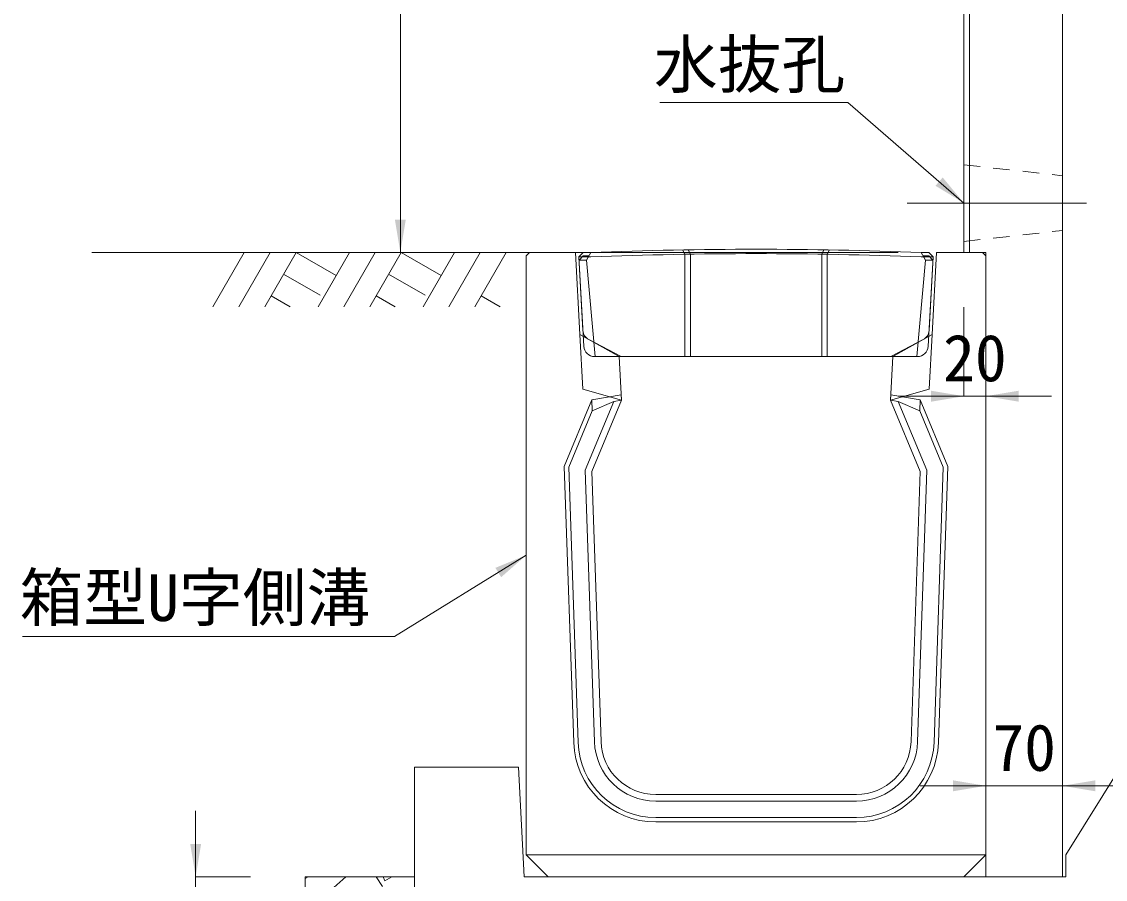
# Model space of a CAD drawing. Units: millimetres at full size. Extents: x 187207 to 255567, y 882048 to 905686.
# Drawn here: x 207963 to 208954, y 896838 to 897621 of the extents above; entities that cross this region are included whole.
import ezdxf
from ezdxf.enums import TextEntityAlignment as Align

# ---------------------------------------------------------------- set-up
doc = ezdxf.new("R2010")
doc.units = ezdxf.units.MM
doc.header["$LTSCALE"] = 20
for name, pattern in [('DASHED', [7.5, 6, -1.5]), ('USER1', [28.575, 19.05, -3.175, 3.175, -3.175]), ('USER2', [1.35, 0.75, -0.6])]:
    doc.linetypes.add(name, pattern=pattern)
for name, color, linetype, lineweight in [('0_2', 7, 'Continuous', 20), ('パネックス', 2, 'Continuous', 13), ('基礎ブロック', 2, 'Continuous', 13), ('基礎材', 7, 'Continuous', 15), ('寸法線', 7, 'Continuous', 13), ('引出線', 4, 'Continuous', 13), ('箱型U字側溝', 2, 'Continuous', 9), ('ﾊｯﾁﾝｸﾞ', 7, 'Continuous', 5)]:
    doc.layers.add(name, color=color, linetype=linetype, lineweight=lineweight)
doc.styles.add('ＭＳ ゴシック', font='')
doc.styles.get('ＭＳ ゴシック').set_extended_font_data('MS Gothic')

# ---------------------------------------------------------------- blocks, each defined once
blk = doc.blocks.new('filled_arrow')
at = {"color": 0, "linetype": 'Continuous', "lineweight": -2}
blk.add_solid([(7.5, 1.25), (0, 0), (7.5, -1.25)], dxfattribs=at)

msp = doc.modelspace()

# ---------------------------------------------------------------- linework, layer by layer
at = {"layer": '0_2'}
msp.add_line((208427.37, 897410.37), (208027.37, 897410.37), dxfattribs=at)
at = {"layer": 'パネックス', "lineweight": 5}
msp.add_line((208829.37, 898210.37), (208829.37, 897410.37), dxfattribs=at)
at = {"layer": 'パネックス'}
for p, q in [((208914.37, 898210.37), (208914.37, 896840.37)), ((208824.37, 897410.37), (208824.37, 898205.37)), ((208824.37, 897410.37), (208824.37, 897455.37)), ((208844.37, 897410.37), (208824.37, 897410.37)), ((208844.37, 896840.37), (208844.37, 897410.37)), ((208914.37, 896840.37), (208844.37, 896840.37))]:
    msp.add_line(p, q, dxfattribs=at)
at = {"layer": 'パネックス', "linetype": 'USER2', "lineweight": 9}
for p, q in [((208824.37, 897490.37), (208914.37, 897480.37)), ((208824.37, 897420.37), (208914.37, 897430.37))]:
    msp.add_line(p, q, dxfattribs=at)
at = {"layer": '基礎ブロック'}
for p, q in [((208417.37, 896940.37), (208322.37, 896940.37)), ((208322.37, 896940.37), (208322.37, 896840.37)), ((208417.37, 896940.37), (208422.37, 896840.37)), ((208917.37, 896860.37), (208967.37, 896940.37)), ((208917.37, 896840.37), (208917.37, 896860.37)), ((208322.37, 896740.37), (208322.37, 896840.37)), ((208422.37, 896840.37), (208917.37, 896840.37))]:
    msp.add_line(p, q, dxfattribs=at)
at = {"layer": '基礎材'}
for q in [(208222.37, 896640.37), (208322.37, 896840.37)]:
    msp.add_line((208222.37, 896840.37), q, dxfattribs=at)
at = {"layer": '寸法線'}
for p, q in [((208309.37, 897410.37), (208309.37, 898210.37)), ((208764.37, 897410.37), (208309.37, 897410.37)), ((208824.37, 897360.37), (208824.37, 897279.07)), ((208844.37, 897360.37), (208844.37, 897279.07)), ((208904.37, 897279.07), (208764.37, 897279.07)), ((208784.37, 896923.36), (208974.37, 896923.36)), ((208844.37, 896865.37), (208844.37, 896923.36)), ((208914.37, 896865.37), (208914.37, 896923.36)), ((208122.35, 896680.37), (208122.35, 896900.37)), ((208172.37, 896840.37), (208122.35, 896840.37))]:
    msp.add_line(p, q, dxfattribs=at)
at = {"layer": '寸法線', "linetype": 'USER1', "lineweight": 9}
msp.add_line((208772.52, 897455.37), (208936.23, 897455.37), dxfattribs=at)
at = {"layer": '引出線'}
for points in [[(208824.37, 897455.37), (208718.14, 897547.09), (208546.4, 897547.09)], [(208424.37, 897133.87), (208304.16, 897059.59), (207964.16, 897059.59)]]:
    msp.add_lwpolyline(points, dxfattribs=at)
at = {"layer": '箱型U字側溝'}
for p, q in [((208472.58, 897406.23), (208483.44, 897406.23)), ((208785.28, 897406.23), (208796.15, 897406.23)), ((208484.49, 897275.83), (208484.62, 897265.71)), ((208784.25, 897275.83), (208784.13, 897265.71)), ((208504.38, 897274.17), (208511.37, 897275.37)), ((208764.37, 897274.17), (208757.37, 897275.37)), ((208471.75, 896962.96), (208463.23, 897214.22)), ((208492.74, 896963.68), (208484.37, 897210.37)), ((208726.04, 896915.37), (208542.71, 896915.37)), ((208542.71, 896909.37), (208726.04, 896909.37)), ((208726.04, 896894.37), (208542.71, 896894.37)), ((208542.71, 896890.37), (208726.04, 896890.37)), ((208424.37, 896860.37), (208844.37, 896860.37))]:
    msp.add_line(p, q, dxfattribs=at)
at = {"layer": '箱型U字側溝', "lineweight": 18}
msp.add_line((208486.91, 897315.23), (208781.81, 897315.23), dxfattribs=at)
at = {"layer": '箱型U字側溝', "lineweight": 13}
msp.add_line((208726.04, 896915.37), (208542.71, 896915.37), dxfattribs=at)
for points in [[(208509.37, 897315.37), (208473.37, 897335.37), (208469.37, 897410.37), (208427.37, 897410.37), (208424.37, 897407.37), (208424.37, 896860.37), (208444.37, 896840.37), (208824.37, 896840.37), (208844.37, 896860.37), (208844.37, 897407.37), (208841.37, 897410.37), (208799.37, 897410.37), (208795.37, 897335.37), (208759.37, 897315.37), (208757.37, 897275.37), (208784.37, 897210.37), (208776.01, 896963.68)], [(208492.74, 896963.68), (208484.37, 897210.37), (208511.37, 897275.37), (208509.37, 897315.37)]]:
    msp.add_lwpolyline(points, dxfattribs=at)
at = {"layer": '箱型U字側溝', "lineweight": 18}
for points in [[(208476.15, 897339.19), (208472.58, 897406.23), (208476.36, 897410.23)], [(208483.36, 897410.23), (208476.36, 897410.23), (208472.58, 897406.23), (208476.92, 897324.69)], [(208791.8, 897324.69), (208796.15, 897406.23), (208792.36, 897410.23), (208785.36, 897410.23)], [(208792.36, 897410.23), (208796.15, 897406.23), (208792.57, 897339.19)], [(208787.24, 897330.87), (208757.46, 897315.23), (208511.27, 897315.23), (208481.49, 897330.87)]]:
    msp.add_lwpolyline(points, dxfattribs=at)
at = {"layer": '箱型U字側溝', "color": 5}
for points in [[(208476.36, 897407.32), (208481.74, 897407.23), (208479.58, 897403.23), (208472.73, 897403.34)], [(208792.36, 897407.32), (208786.98, 897407.23), (208789.15, 897403.23), (208795.99, 897403.34)]]:
    msp.add_lwpolyline(points, close=True, dxfattribs=at)
at = {"layer": '箱型U字側溝', "color": 5, "linetype": 'DASHED'}
for points in [[(208487.43, 897315.23), (208479.58, 897403.23), (208483.36, 897410.23)], [(208781.3, 897315.23), (208789.15, 897403.23), (208785.36, 897410.23)]]:
    msp.add_lwpolyline(points, dxfattribs=at)
at = {"layer": '箱型U字側溝'}
for points in [[(208567.3, 897412.64), (208569.36, 897408.67), (208569.36, 897315.23)], [(208574.36, 897315.23), (208574.36, 897408.75), (208572.3, 897412.72)], [(208694.36, 897315.23), (208694.36, 897408.75), (208696.42, 897412.72)], [(208699.36, 897315.23), (208699.36, 897408.67), (208701.42, 897412.64)], [(208484.37, 897210.37), (208511.37, 897275.37), (208511.12, 897280.4), (208484.49, 897275.83), (208459.2, 897214.95), (208467.75, 896962.83)], [(208801, 896962.83), (208809.54, 897214.95), (208784.25, 897275.83), (208757.63, 897280.4), (208757.37, 897275.37), (208784.37, 897210.37), (208776.01, 896963.68)], [(208463.23, 897214.22), (208484.67, 897265.83), (208504.38, 897274.17), (208478.33, 897211.47), (208486.74, 896963.47)], [(208782.01, 896963.47), (208790.41, 897211.47), (208764.37, 897274.17), (208784.13, 897265.71), (208805.52, 897214.22), (208797, 896962.96)]]:
    msp.add_lwpolyline(points, dxfattribs=at)
at = {"layer": '箱型U字側溝', "linetype": 'DASHED', "lineweight": 13}
for points in [[(208511.37, 897275.37), (208476.04, 897285.37), (208473.37, 897335.37)], [(208757.37, 897275.37), (208792.71, 897285.37), (208795.37, 897335.37)]]:
    msp.add_lwpolyline(points, dxfattribs=at)
at = {"layer": '箱型U字側溝', "lineweight": 18}
for centre, radius, start, end in [((208634.36, 893611.56), 3801.67, 87.72365, 92.27635), ((208486.14, 897339.72), 10, 183.05288, 242.29297), ((208782.59, 897339.72), 10, 297.70703, 356.94712), ((208486.91, 897325.23), 10, 183.05288, 270), ((208781.81, 897325.23), 10, 270, 356.94712)]:
    msp.add_arc(centre, radius, start, end, dxfattribs=at)
at = {"layer": '箱型U字側溝'}
for centre, radius, start, end in [((208634.36, 893611.56), 3797.67, 87.72245, 92.27755), ((208542.71, 896965.37), 75, 181.94149, 270), ((208542.71, 896965.37), 71, 181.94149, 270), ((208542.71, 896965.37), 56, 181.94149, 270), ((208542.71, 896965.37), 50, 181.94149, 270), ((208726.04, 896965.37), 50, 270, 358.05851), ((208726.04, 896965.37), 56, 270, 358.05851), ((208726.04, 896965.37), 71, 270, 358.05851), ((208726.04, 896965.37), 75, 270, 358.05851)]:
    msp.add_arc(centre, radius, start, end, dxfattribs=at)
at = {"layer": '箱型U字側溝', "lineweight": 13}
for centre, start, end in [((208542.71, 896965.37), 181.94149, 270), ((208726.04, 896965.37), 270, 358.05851)]:
    msp.add_arc(centre, 50, start, end, dxfattribs=at)
at = {"layer": 'ﾊｯﾁﾝｸﾞ', "lineweight": 9}
for p, q in [((208166.81, 897410.37), (208138.17, 897360.75)), ((208190.44, 897410.37), (208161.79, 897360.75)), ((208214.06, 897410.37), (208185.41, 897360.75)), ((208214.06, 897410.37), (208250.63, 897389.26)), ((208262.81, 897410.37), (208234.17, 897360.75)), ((208286.44, 897410.37), (208257.79, 897360.75)), ((208310.06, 897410.37), (208281.41, 897360.75)), ((208310.06, 897410.37), (208346.62, 897389.26)), ((208358.81, 897410.37), (208330.16, 897360.75)), ((208382.43, 897410.37), (208353.79, 897360.75)), ((208406.06, 897410.37), (208377.41, 897360.75)), ((208202.64, 897390.59), (208236.05, 897371.3)), ((208298.63, 897390.59), (208332.05, 897371.3)), ((208191.21, 897370.8), (208208.63, 897360.75)), ((208287.21, 897370.8), (208304.63, 897360.75)), ((208383.21, 897370.8), (208400.63, 897360.75))]:
    msp.add_line(p, q, dxfattribs=at)
at = {"layer": 'ﾊｯﾁﾝｸﾞ'}
for p, q in [((208222.35, 896838.61), (208225.28, 896840.37)), ((208259.53, 896840.37), (208248.75, 896830.53)), ((208292.95, 896831.29), (208287.4, 896840.37)), ((208293.74, 896840.37), (208295.23, 896836.62)), ((208295.23, 896836.62), (208301.48, 896840.37))]:
    msp.add_line(p, q, dxfattribs=at)

# ---------------------------------------------------------------- block references
at = {"layer": '寸法線', "xscale": 4, "yscale": 4}
for p, rotation in [((208309.37, 897410.37), 90), ((208824.37, 897279.07), 180), ((208844.37, 896923.36), 180), ((208122.35, 896840.37), 90)]:
    msp.add_blockref('filled_arrow', p, dxfattribs=dict(at, rotation=rotation))
for p in [(208844.37, 897279.07), (208914.37, 896923.36)]:
    msp.add_blockref('filled_arrow', p, dxfattribs=at)
at = {"layer": '引出線', "xscale": 4, "yscale": 4}
for p, rotation in [((208824.37, 897455.37), 139.2), ((208424.37, 897133.87), 211.7)]:
    msp.add_blockref('filled_arrow', p, dxfattribs=dict(at, rotation=rotation))

# ---------------------------------------------------------------- texts
at = {"layer": '寸法線', "style": 'ＭＳ ゴシック'}
for s, p in [('20', (208834.37, 897314.07)), ('70', (208879.37, 896958.36))]:
    msp.add_text(s, height=42.72, dxfattribs=at).set_placement(p, align=Align.MIDDLE_CENTER)
at = {"layer": '引出線', "style": 'ＭＳ ゴシック'}
msp.add_text('水抜孔', height=42.72, dxfattribs=at).set_placement((208715.89, 897603.38), align=Align.TOP_RIGHT)
msp.add_text('箱型U字側溝', height=42.72, dxfattribs=at).set_placement((208121.66, 897116.56), align=Align.TOP_CENTER)

doc.saveas('drawing.dxf')
